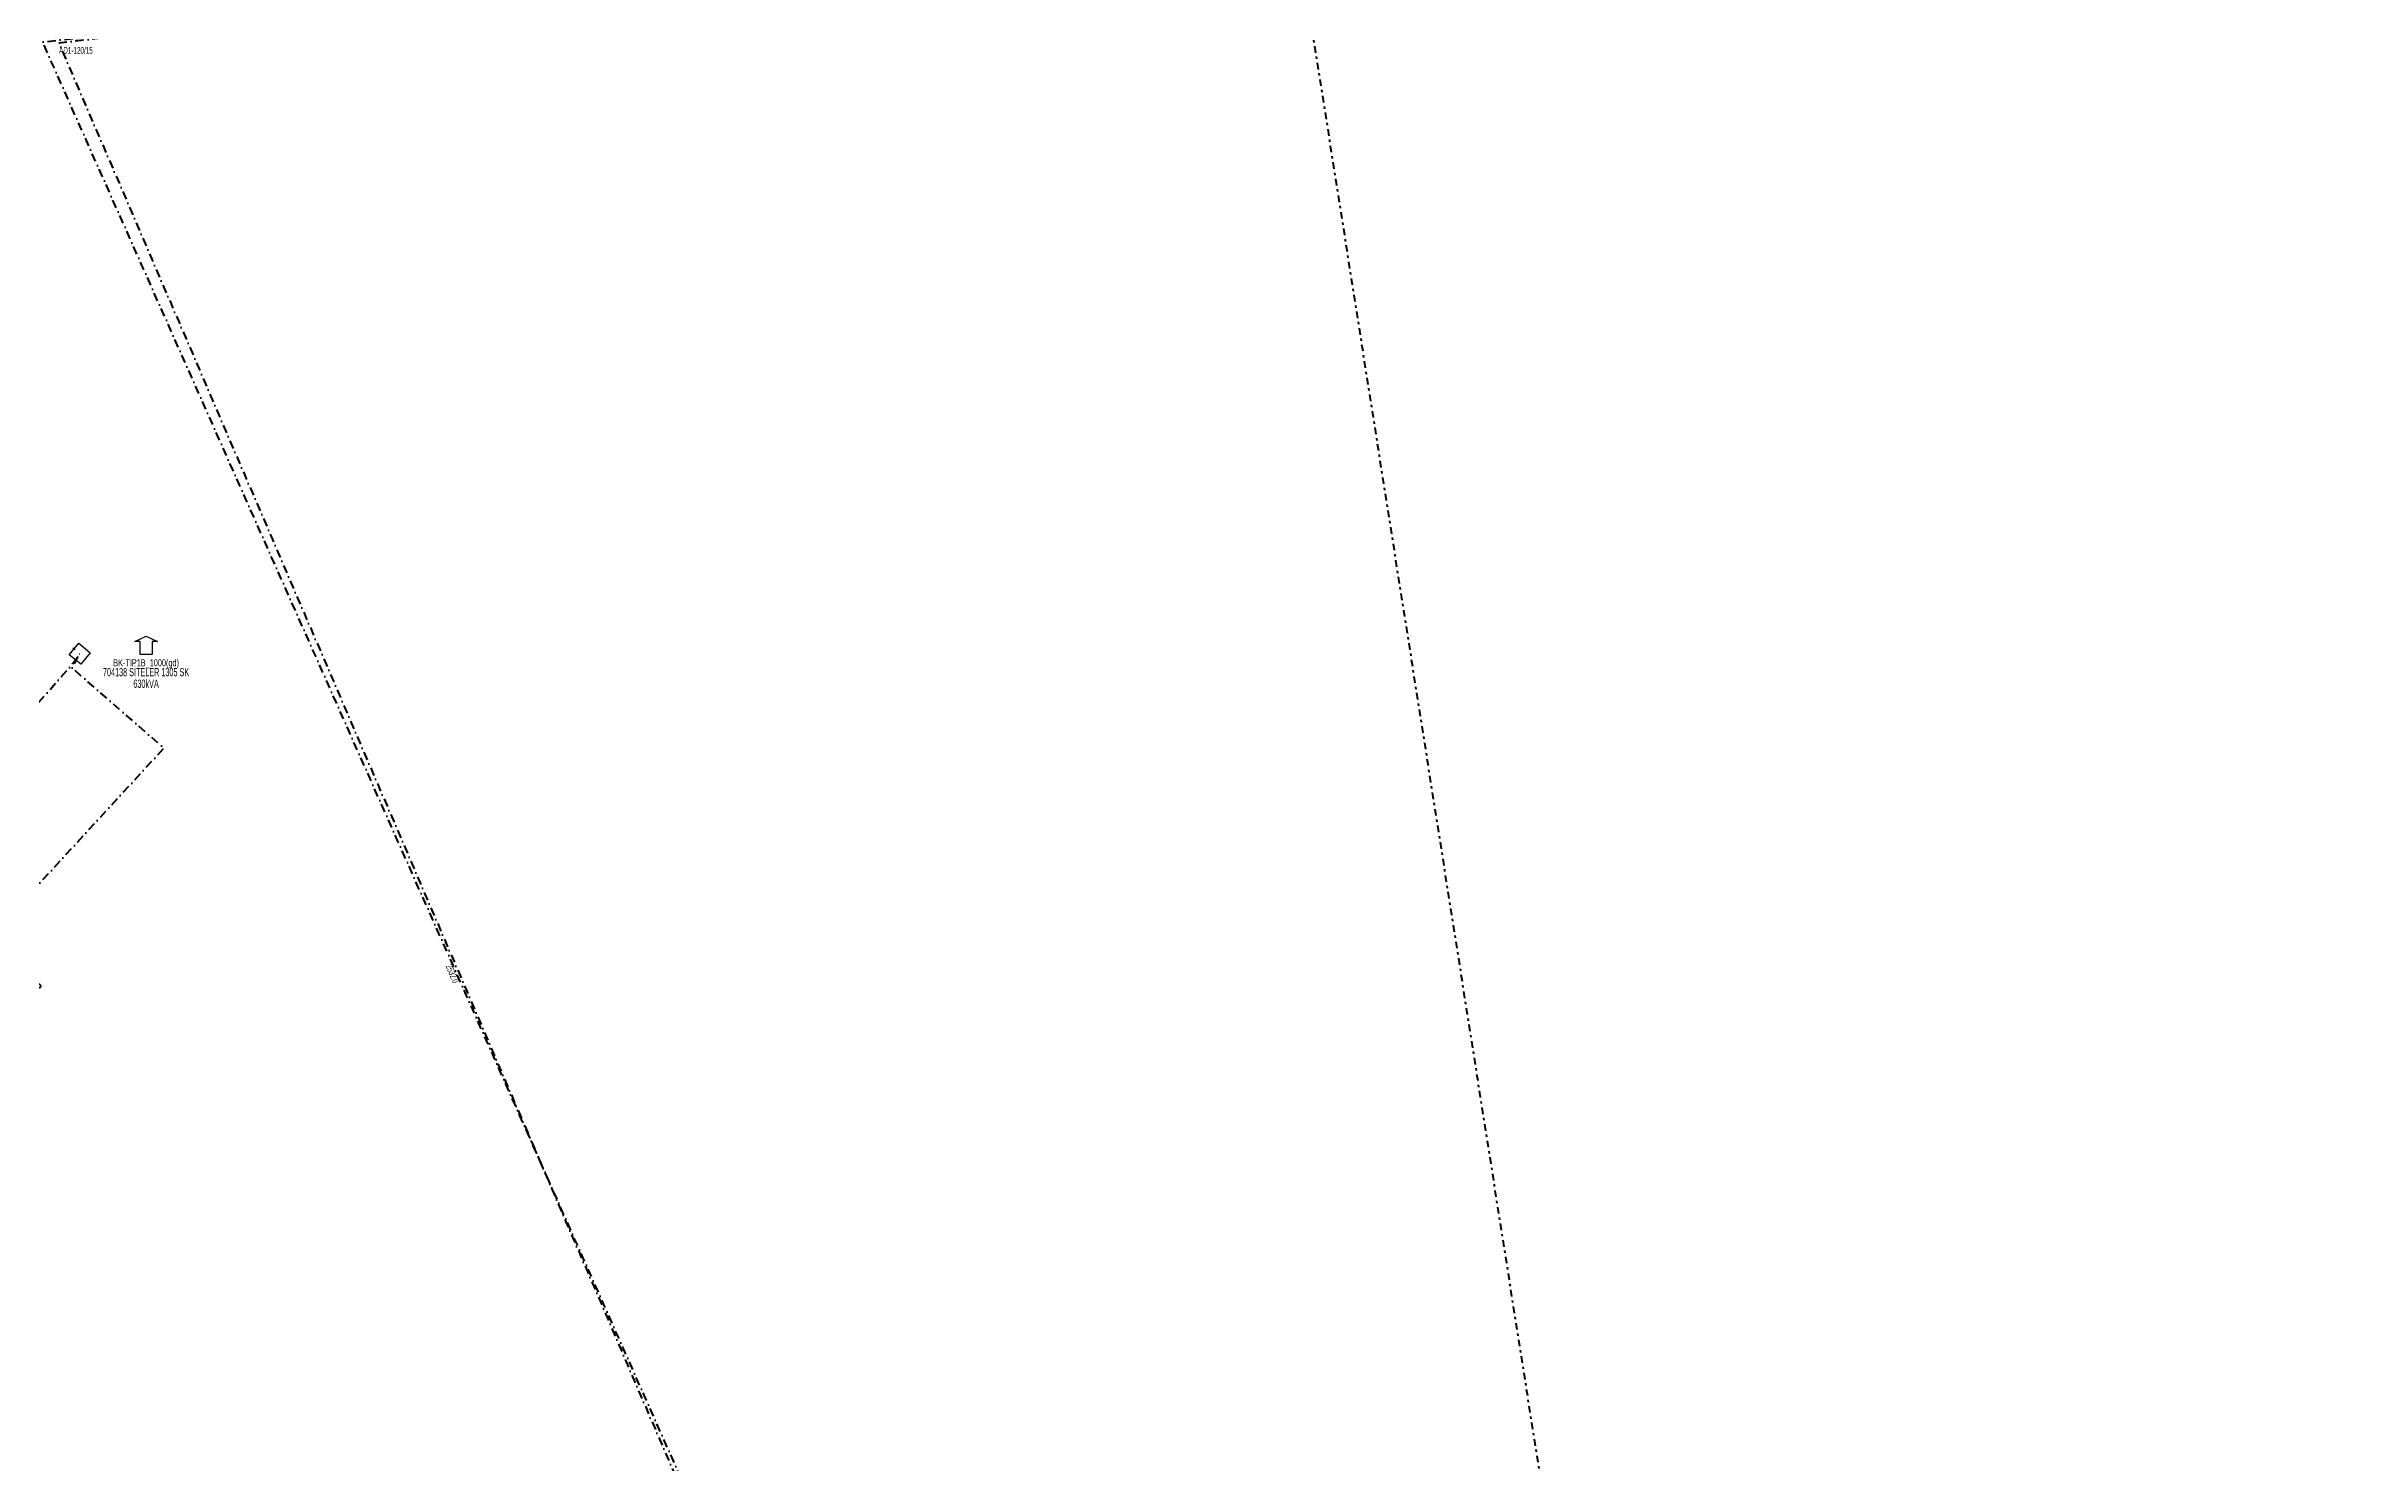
# Model space of a CAD drawing. Header units: millimetres. Extents: x 554556 to 559004, y 4084130 to 4087120.
# Drawn here: x 556513 to 557210, y 4085152 to 4085578 of the extents above; entities that cross this region are included whole.
import ezdxf
from ezdxf.enums import TextEntityAlignment as Align

# ---------------------------------------------------------------- set-up
doc = ezdxf.new("R2010")
doc.units = ezdxf.units.MM
doc.linetypes.add('DASHDOT', pattern=[5, 2.5, -1.25, 0, -1.25])
doc.linetypes.add('DASHEDXX', pattern=[5.05, 2, -1.175, 0.7, -1.175])
for name, color, linetype, lineweight in [('DIREK_AYD_YENI', 152, 'Continuous', 25), ('HAT_OG_YERALTI_MEVCUT', 48, 'DASHDOT', 70), ('HAT_OG_YERALTI_YENI', 1, 'DASHDOT', 70), ('TRAFO_MEVCUT', 5, 'Continuous', 30)]:
    doc.layers.add(name, color=color, linetype=linetype, lineweight=lineweight)
doc.styles.get("Standard").update_dxf_attribs({"font": 'Arial'})

# ---------------------------------------------------------------- blocks, each defined once
blk = doc.blocks.new('MEV_BINA_KARE')
at = {"layer": 'TRAFO_MEVCUT', "linetype": 'Continuous'}
for p, q in [((-2.25, -2.25), (-2.25, 2.25)), ((-2.25, 2.25), (2.25, 2.25)), ((0, 1.8), (0, 2.7)), ((2.25, 2.25), (2.25, -2.25)), ((2.25, -2.25), (-2.25, -2.25))]:
    blk.add_line(p, q, dxfattribs=at)
blk = doc.blocks.new('MEV_BETKOSK')
at = {"layer": 'TRAFO_MEVCUT', "linetype": 'Continuous'}
for p, q in [((-3.4, 2), (0, 3.6)), ((-1.8, 2), (-3.4, 2)), ((-1.8, -2), (-1.8, 2)), ((0, 3.6), (3.4, 2)), ((3.4, 2), (1.8, 2)), ((1.8, 2), (1.8, -2)), ((1.8, -2), (-1.8, -2))]:
    blk.add_line(p, q, dxfattribs=at)

msp = doc.modelspace()

# ---------------------------------------------------------------- linework, layer by layer
at = {"color": 2, "linetype": 'DASHEDXX', "lineweight": 60}
msp.add_lwpolyline([(556991.207702, 4084967.620734), (556878.407408, 4085683.123631), (557094.569701, 4087119.987295)], dxfattribs=at)
at = {"layer": 'HAT_OG_YERALTI_MEVCUT', "flags": 128}
for points in [[(556987.792523, 4084153.935905), (556775.918808, 4084986.16008), (556512.123138, 4085579.47159), (556792.689258, 4085611.346143), (557226.219593, 4085692.029726), (557206.690577, 4085739.108603), (557148.697505, 4085843.496067), (557213.299786, 4085876.608492), (557685.692326, 4085871.60311), (557686.248507, 4085911.091982), (557685.971198, 4085940.814557), (557689.308286, 4085950.408685), (557711.122964, 4085974.723149), (557718.909502, 4085978.477373), (557891.447271, 4085977.850507), (558045.556668, 4085976.85727), (558084.405964, 4085993.507069), (558123.413739, 4085916.196477), (558145.900454, 4085873.264276), (558159.99965, 4085863.394839), (558168.782239, 4085838.83418), (558182.151982, 4085846.962984), (558192.63386, 4085848.353437), (558216.057649, 4085852.096965), (558286.691157, 4085862.354931), (558304.660091, 4085866.098459), (558328.725628, 4085875.189884), (558421.260109, 4085908.206532), (558443.86582, 4085987.326521), (558455.232825, 4086025.698675), (558442.774305, 4086138.44626), (558419.136052, 4086141.322895)], [(557473.457977, 4085780.413567), (557211.572831, 4085730.739025), (557226.219593, 4085690.634796), (556823.162732, 4085616.60019), (556517.026915, 4085579.12132), (556757.303957, 4085020.729943), (556987.792523, 4084153.935905)], [(556364.911, 4085425.255), (556362.598715, 4085416.874767), (556373.970654, 4085410.924835), (556467.872873, 4085332.166212), (556521.258675, 4085392.464225), (556523.3, 4085395.417)]]:
    msp.add_lwpolyline(points, dxfattribs=at)
at = {"layer": 'HAT_OG_YERALTI_YENI', "flags": 128}
msp.add_lwpolyline([(556421.11, 4085208.357), (556434.661602, 4085222.074144), (556441.08124, 4085216.631407), (556511.694515, 4085295.51028), (556496.210835, 4085310.074137), (556548.615424, 4085367.051334), (556521.020748, 4085391.120024), (556523.3, 4085395.417)], dxfattribs=at)

# ---------------------------------------------------------------- block references
at = {"layer": 'TRAFO_MEVCUT', "rotation": 50.40482}
msp.add_blockref('MEV_BINA_KARE', (556523.3, 4085395.417), dxfattribs=at)
at = {"layer": 'TRAFO_MEVCUT'}
msp.add_blockref('MEV_BETKOSK', (556543.255394, 4085397.158548), dxfattribs=at)

# ---------------------------------------------------------------- texts
at = {"layer": 'DIREK_AYD_YENI', "width": 0.53}
msp.add_text('AD1-120/15', height=2.05, dxfattribs=at).set_placement((556522.152399, 4085576.939123), align=Align.MIDDLE_CENTER)
at = {"layer": 'HAT_OG_YERALTI_MEVCUT', "lineweight": 30, "width": 0.53}
msp.add_text('2532.0', height=2.05, rotation=293.282316, dxfattribs=at).set_placement((556636.384653, 4085299.589659), align=Align.TOP_CENTER)
at = {"layer": 'TRAFO_MEVCUT', "width": 0.6}
for s, height, p in [('704138 SİTELER 1305 SK', 2.5, (556543.255394, 4085388.658548)), ('BK-TIP1B_1000(gd)', 2.1, (556543.255394, 4085391.658548)), ('630kVA', 2.5, (556543.255394, 4085385.158548))]:
    msp.add_text(s, height=height, dxfattribs=at).set_placement(p, align=Align.CENTER)

doc.saveas('drawing.dxf')
